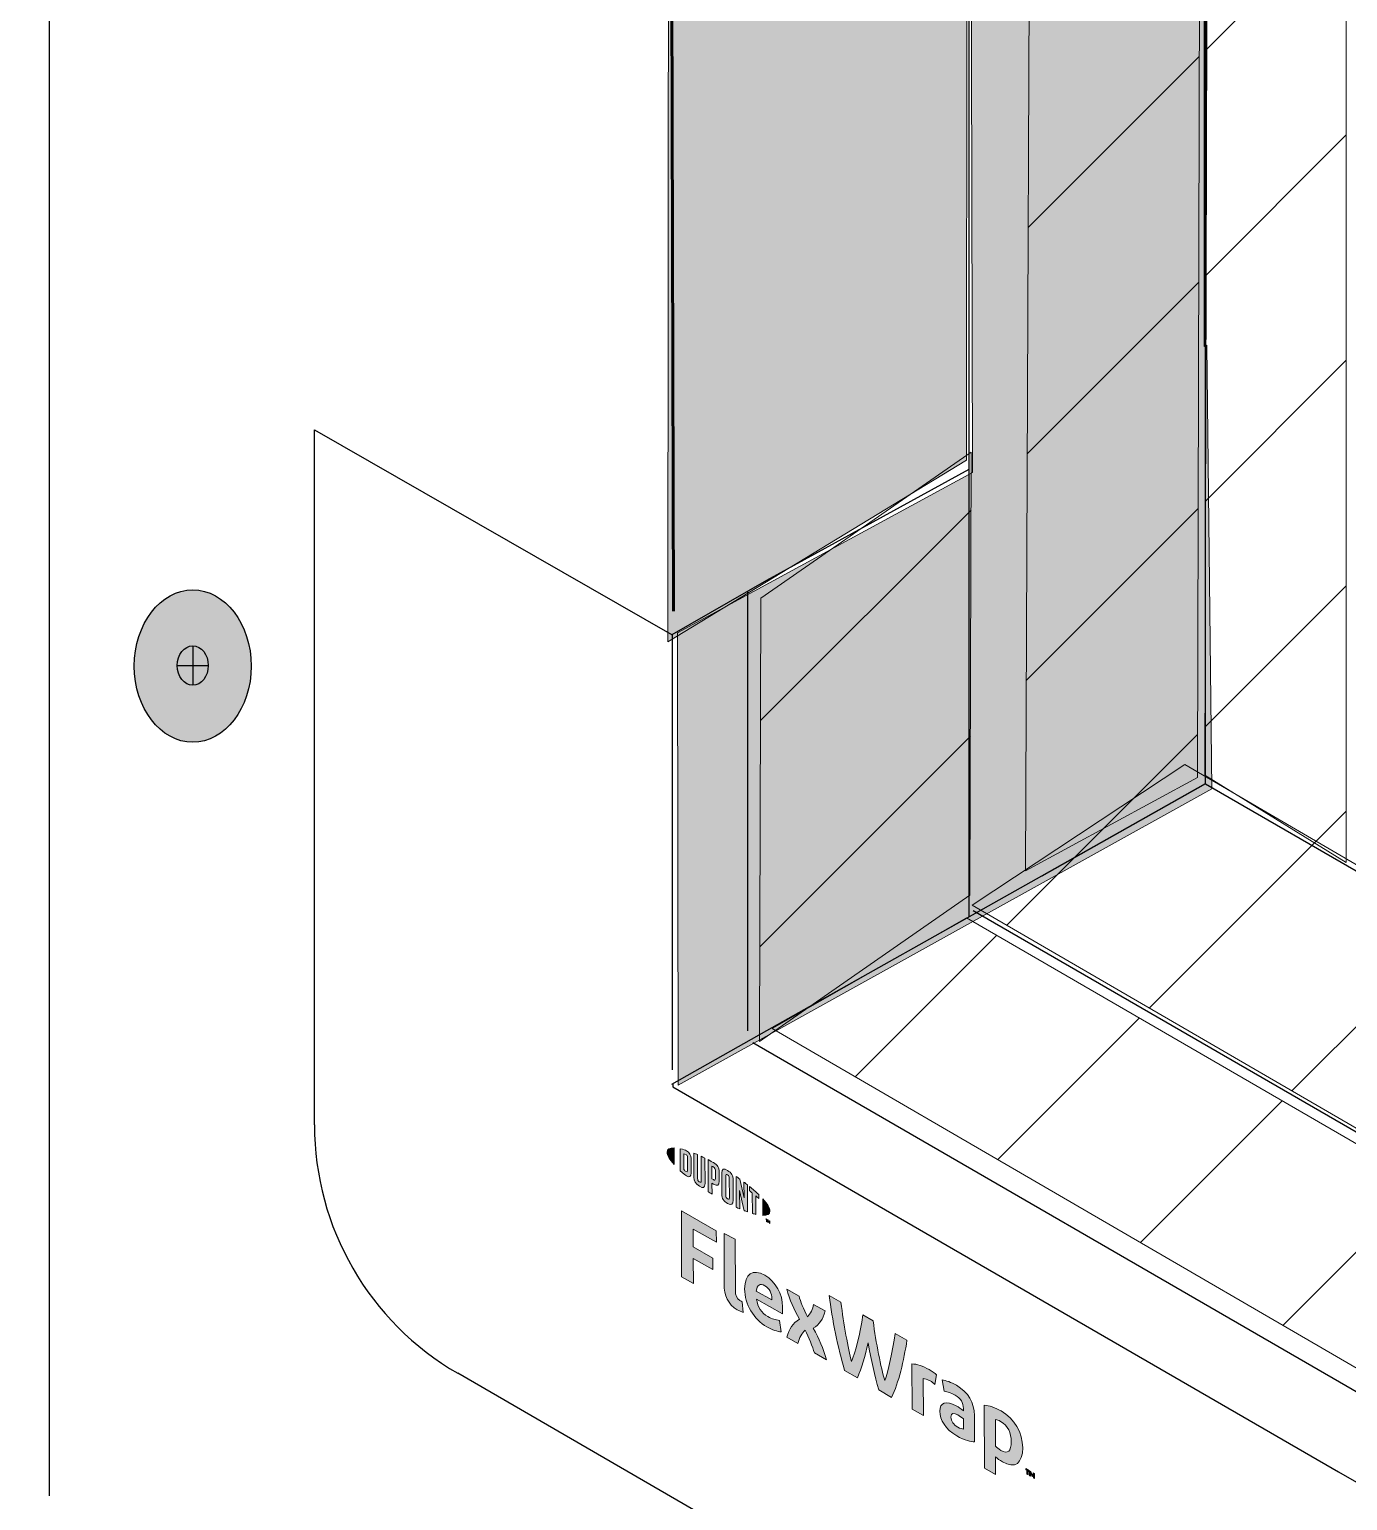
# Model space of a CAD drawing. Extents: x -1392 to 5791, y -3809 to 1722.
# Drawn here: x -256.3 to -173.7, y -2861.6 to -2769.3 of the extents above; entities that cross this region are included whole.
import ezdxf

# ---------------------------------------------------------------- set-up
doc = ezdxf.new("R2010")
doc.units = 0
doc.header["$MEASUREMENT"] = 0
for name, color, linetype, lineweight in [('G-ANNO-TTLB', 7, 'Continuous', 0), ('Layer 12', 7, 'Continuous', 0), ('TYVEK', 7, 'Continuous', 0), ('WALL SCRATCH', 7, 'Continuous', 0)]:
    doc.layers.add(name, color=color, linetype=linetype, lineweight=lineweight)
pattern_1 = [(45, (0, 0), (-7.071067, 7.07107), [])]

# ---------------------------------------------------------------- blocks, each defined once
blk = doc.blocks.new('Block_200')
at = {"layer": 'WALL SCRATCH', "true_color": 0x003b71, "transparency": 33554687}
h = blk.add_hatch(color=156, dxfattribs=at)
h.dxf.hatch_style = 2
edge = h.paths.add_edge_path()
edge.add_ellipse((-246.103, -2809.216), major_axis=(0, 4.781), ratio=0.766948, start_angle=0, end_angle=360)
at = {"layer": 'WALL SCRATCH', "color": 18, "lineweight": 25, "true_color": 0x080808}
for p, q in [((-246.103, -2807.952), (-246.103, -2810.42)), ((-247.076, -2809.186), (-245.13, -2809.186))]:
    blk.add_line(p, q, dxfattribs=at)
at = {"layer": 'WALL SCRATCH', "color": 8, "lineweight": 25, "true_color": 0x808080}
blk.add_lwpolyline([(-246.615, -2814.327)], dxfattribs=at)
at = {"layer": 'WALL SCRATCH', "color": 18, "lineweight": 25, "true_color": 0x000000}
blk.add_ellipse((-246.103, -2809.216), major_axis=(0, 4.781), ratio=0.766948, dxfattribs=at)
at = {"layer": 'WALL SCRATCH', "color": 18, "lineweight": 25, "true_color": 0x080808}
blk.add_ellipse((-246.103, -2809.186), major_axis=(0, 1.234), ratio=0.788846, dxfattribs=at)
blk = doc.blocks.new('Block_197')
at = {"layer": 'WALL SCRATCH'}
blk.add_blockref('Block_200', (0, 0), dxfattribs=at)
blk = doc.blocks.new('Block_196')
at = {"layer": 'WALL SCRATCH'}
blk.add_blockref('Block_197', (0, 0), dxfattribs=at)
blk = doc.blocks.new('Block_389')
at = {"layer": 'TYVEK', "true_color": 0x003b71, "transparency": 33554687}
h = blk.add_hatch(color=156, dxfattribs=at)
h.dxf.hatch_style = 2
edge = h.paths.add_edge_path()
edge.add_spline(control_points=[(-215.435, -2847.533), (-215.435, -2847.533), (-215.445, -2843.392), (-215.445, -2843.392), (-215.445, -2843.392), (-213.26, -2844.647), (-213.26, -2844.647), (-213.26, -2844.647), (-213.258, -2845.368), (-213.258, -2845.368), (-213.258, -2845.368), (-214.71, -2844.535), (-214.71, -2844.535), (-214.71, -2844.535), (-214.707, -2845.659), (-214.707, -2845.659), (-214.707, -2845.659), (-213.486, -2846.36), (-213.486, -2846.36), (-213.486, -2846.36), (-213.485, -2847.081), (-213.485, -2847.081), (-213.485, -2847.081), (-214.706, -2846.38), (-214.706, -2846.38), (-214.706, -2846.38), (-214.702, -2847.954), (-214.702, -2847.954), (-214.702, -2847.954), (-215.435, -2847.533), (-215.435, -2847.533)], knot_values=[0, 0, 0, 0, 1, 1, 1, 2, 2, 2, 3, 3, 3, 4, 4, 4, 5, 5, 5, 6, 6, 6, 7, 7, 7, 8, 8, 8, 9, 9, 9, 10, 10, 10, 10], degree=3, periodic=0)
h = blk.add_hatch(color=156, dxfattribs=at)
h.dxf.hatch_style = 2
edge = h.paths.add_edge_path()
edge.add_spline(control_points=[(-212.062, -2848.376), (-212.062, -2848.696), (-211.989, -2848.908), (-211.784, -2849.026), (-211.733, -2849.056), (-211.682, -2849.079), (-211.635, -2849.094), (-211.635, -2849.094), (-211.583, -2849.768), (-211.583, -2849.768), (-211.68, -2849.736), (-211.839, -2849.668), (-211.942, -2849.609), (-212.532, -2849.271), (-212.769, -2848.692), (-212.77, -2847.982), (-212.77, -2847.982), (-212.778, -2844.823), (-212.778, -2844.823), (-212.778, -2844.823), (-212.07, -2845.182), (-212.07, -2845.182), (-212.07, -2845.182), (-212.062, -2848.376), (-212.062, -2848.376)], knot_values=[0, 0, 0, 0, 1, 1, 1, 2, 2, 2, 3, 3, 3, 4, 4, 4, 5, 5, 5, 6, 6, 6, 7, 7, 7, 8, 8, 8, 8], degree=3, periodic=0)
h = blk.add_hatch(color=156, dxfattribs=at)
h.dxf.hatch_style = 2
edge = h.paths.add_edge_path()
edge.add_spline(control_points=[(-210.751, -2848.426), (-210.751, -2848.426), (-209.776, -2848.986), (-209.776, -2848.986), (-209.776, -2848.986), (-209.776, -2848.915), (-209.776, -2848.915), (-209.777, -2848.584), (-209.932, -2848.253), (-210.214, -2848.091), (-210.511, -2847.92), (-210.706, -2848.051), (-210.751, -2848.426)], knot_values=[0, 0, 0, 0, 1, 1, 1, 2, 2, 2, 3, 3, 3, 4, 4, 4, 4], degree=3, periodic=0)
edge = h.paths.add_edge_path()
edge.add_spline(control_points=[(-209.192, -2850.987), (-209.418, -2850.976), (-209.751, -2850.867), (-210.09, -2850.673), (-210.916, -2850.198), (-211.481, -2849.271), (-211.484, -2848.289), (-211.486, -2847.349), (-210.969, -2847.007), (-210.215, -2847.44), (-209.543, -2847.826), (-209.101, -2848.629), (-209.099, -2849.422), (-209.098, -2849.599), (-209.108, -2849.747), (-209.118, -2849.86), (-209.118, -2849.86), (-210.739, -2848.929), (-210.739, -2848.929), (-210.671, -2849.441), (-210.43, -2849.792), (-210.019, -2850.028), (-209.768, -2850.172), (-209.527, -2850.245), (-209.307, -2850.265), (-209.307, -2850.265), (-209.192, -2850.987), (-209.192, -2850.987)], knot_values=[0, 0, 0, 0, 1, 1, 1, 2, 2, 2, 3, 3, 3, 4, 4, 4, 5, 5, 5, 6, 6, 6, 7, 7, 7, 8, 8, 8, 9, 9, 9, 9], degree=3, periodic=0)
h = blk.add_hatch(color=156, dxfattribs=at)
h.dxf.hatch_style = 2
edge = h.paths.add_edge_path()
edge.add_spline(control_points=[(-208.052, -2850.188), (-208.397, -2849.553), (-208.67, -2848.989), (-208.83, -2848.306), (-208.83, -2848.306), (-208.066, -2848.745), (-208.066, -2848.745), (-207.998, -2849.05), (-207.772, -2849.581), (-207.545, -2850.048), (-207.356, -2849.832), (-207.193, -2849.577), (-207.158, -2849.266), (-207.158, -2849.266), (-206.439, -2849.679), (-206.439, -2849.679), (-206.571, -2850.217), (-206.796, -2850.52), (-207.18, -2850.754), (-206.809, -2851.445), (-206.557, -2852.004), (-206.345, -2852.752), (-206.345, -2852.752), (-207.109, -2852.313), (-207.109, -2852.313), (-207.218, -2851.92), (-207.475, -2851.329), (-207.692, -2850.88), (-207.886, -2851.093), (-208.07, -2851.342), (-208.14, -2851.721), (-208.14, -2851.721), (-208.828, -2851.326), (-208.828, -2851.326), (-208.701, -2850.785), (-208.461, -2850.45), (-208.052, -2850.188)], knot_values=[0, 0, 0, 0, 1, 1, 1, 2, 2, 2, 3, 3, 3, 4, 4, 4, 5, 5, 5, 6, 6, 6, 7, 7, 7, 8, 8, 8, 9, 9, 9, 10, 10, 10, 11, 11, 11, 12, 12, 12, 12], degree=3, periodic=0)
h = blk.add_hatch(color=156, dxfattribs=at)
h.dxf.hatch_style = 2
edge = h.paths.add_edge_path()
edge.add_spline(control_points=[(-202.051, -2851.082), (-202.051, -2851.082), (-201.302, -2851.512), (-201.302, -2851.512), (-201.493, -2852.778), (-201.828, -2854.211), (-202.261, -2855.096), (-202.261, -2855.096), (-203.067, -2854.634), (-203.067, -2854.634), (-203.32, -2853.75), (-203.548, -2852.751), (-203.74, -2851.672), (-203.932, -2852.53), (-204.151, -2853.273), (-204.405, -2853.865), (-204.405, -2853.865), (-205.211, -2853.403), (-205.211, -2853.403), (-205.624, -2852.031), (-205.992, -2850.195), (-206.186, -2848.708), (-206.186, -2848.708), (-205.442, -2849.135), (-205.442, -2849.135), (-205.28, -2850.474), (-204.989, -2852.041), (-204.777, -2852.854), (-204.558, -2852.289), (-204.218, -2851.126), (-204.072, -2849.921), (-204.072, -2849.921), (-203.415, -2850.298), (-203.415, -2850.298), (-203.258, -2851.676), (-202.921, -2853.228), (-202.694, -2854.05), (-202.49, -2853.476), (-202.201, -2852.242), (-202.051, -2851.082)], knot_values=[0, 0, 0, 0, 1, 1, 1, 2, 2, 2, 3, 3, 3, 4, 4, 4, 5, 5, 5, 6, 6, 6, 7, 7, 7, 8, 8, 8, 9, 9, 9, 10, 10, 10, 11, 11, 11, 12, 12, 12, 13, 13, 13, 13], degree=3, periodic=0)
h = blk.add_hatch(color=156, dxfattribs=at)
h.dxf.hatch_style = 2
edge = h.paths.add_edge_path()
edge.add_spline(control_points=[(-199.909, -2853.357), (-199.724, -2853.463), (-199.55, -2853.587), (-199.447, -2853.675), (-199.447, -2853.675), (-199.548, -2854.285), (-199.548, -2854.285), (-199.635, -2854.199), (-199.743, -2854.126), (-199.851, -2854.064), (-200.04, -2853.955), (-200.169, -2853.923), (-200.276, -2853.92), (-200.276, -2853.92), (-200.271, -2856.239), (-200.271, -2856.239), (-200.271, -2856.239), (-200.979, -2855.832), (-200.979, -2855.832), (-200.979, -2855.832), (-200.985, -2852.999), (-200.985, -2852.999), (-200.709, -2852.998), (-200.278, -2853.145), (-199.909, -2853.357)], knot_values=[0, 0, 0, 0, 1, 1, 1, 2, 2, 2, 3, 3, 3, 4, 4, 4, 5, 5, 5, 6, 6, 6, 7, 7, 7, 8, 8, 8, 8], degree=3, periodic=0)
h = blk.add_hatch(color=156, dxfattribs=at)
h.dxf.hatch_style = 2
edge = h.paths.add_edge_path()
edge.add_spline(control_points=[(-197.753, -2857.087), (-197.753, -2857.087), (-197.755, -2856.455), (-197.755, -2856.455), (-197.873, -2856.357), (-197.996, -2856.269), (-198.119, -2856.198), (-198.355, -2856.063), (-198.539, -2856.063), (-198.539, -2856.341), (-198.538, -2856.59), (-198.384, -2856.808), (-198.112, -2856.964), (-197.958, -2857.053), (-197.83, -2857.091), (-197.753, -2857.087)], knot_values=[0, 0, 0, 0, 1, 1, 1, 2, 2, 2, 3, 3, 3, 4, 4, 4, 5, 5, 5, 5], degree=3, periodic=0)
edge = h.paths.add_edge_path()
edge.add_spline(control_points=[(-198.182, -2857.509), (-198.885, -2857.105), (-199.24, -2856.505), (-199.241, -2855.973), (-199.243, -2855.387), (-198.828, -2855.283), (-198.213, -2855.63), (-198.069, -2855.713), (-197.884, -2855.843), (-197.756, -2855.94), (-197.756, -2855.94), (-197.756, -2855.798), (-197.756, -2855.798), (-197.757, -2855.437), (-197.937, -2855.162), (-198.281, -2854.965), (-198.507, -2854.836), (-198.748, -2854.739), (-198.958, -2854.718), (-198.958, -2854.718), (-199.087, -2854.006), (-199.087, -2854.006), (-198.867, -2854.026), (-198.513, -2854.158), (-198.2, -2854.338), (-197.446, -2854.771), (-197.071, -2855.447), (-197.069, -2856.246), (-197.069, -2856.246), (-197.065, -2857.89), (-197.065, -2857.89), (-197.275, -2857.894), (-197.669, -2857.803), (-198.182, -2857.509)], knot_values=[0, 0, 0, 0, 1, 1, 1, 2, 2, 2, 3, 3, 3, 4, 4, 4, 5, 5, 5, 6, 6, 6, 7, 7, 7, 8, 8, 8, 9, 9, 9, 10, 10, 10, 11, 11, 11, 11], degree=3, periodic=0)
h = blk.add_hatch(color=156, dxfattribs=at)
h.dxf.hatch_style = 2
edge = h.paths.add_edge_path()
edge.add_spline(control_points=[(-195.419, -2858.422), (-194.967, -2858.681), (-194.758, -2858.482), (-194.759, -2857.873), (-194.761, -2857.341), (-194.956, -2856.874), (-195.423, -2856.606), (-195.552, -2856.532), (-195.644, -2856.509), (-195.751, -2856.494), (-195.751, -2856.494), (-195.747, -2858.15), (-195.747, -2858.15), (-195.65, -2858.254), (-195.568, -2858.336), (-195.419, -2858.422)], knot_values=[0, 0, 0, 0, 1, 1, 1, 2, 2, 2, 3, 3, 3, 4, 4, 4, 5, 5, 5, 5], degree=3, periodic=0)
edge = h.paths.add_edge_path()
edge.add_spline(control_points=[(-195.315, -2859.143), (-195.494, -2859.04), (-195.617, -2858.946), (-195.746, -2858.819), (-195.746, -2858.819), (-195.743, -2859.943), (-195.743, -2859.943), (-195.743, -2859.943), (-196.446, -2859.539), (-196.446, -2859.539), (-196.446, -2859.539), (-196.455, -2855.594), (-196.455, -2855.594), (-196.163, -2855.608), (-195.753, -2855.743), (-195.389, -2855.952), (-194.548, -2856.435), (-194.043, -2857.315), (-194.041, -2858.262), (-194.039, -2859.232), (-194.514, -2859.603), (-195.315, -2859.143)], knot_values=[0, 0, 0, 0, 1, 1, 1, 2, 2, 2, 3, 3, 3, 4, 4, 4, 5, 5, 5, 6, 6, 6, 7, 7, 7, 7], degree=3, periodic=0)
h = blk.add_hatch(color=156, dxfattribs=at)
h.dxf.hatch_style = 2
edge = h.paths.add_edge_path()
edge.add_spline(control_points=[(-193.533, -2859.748), (-193.507, -2859.836), (-193.482, -2859.902), (-193.451, -2859.973), (-193.421, -2859.937), (-193.399, -2859.897), (-193.374, -2859.839), (-193.374, -2859.839), (-193.3, -2859.882), (-193.3, -2859.882), (-193.3, -2859.882), (-193.3, -2860.188), (-193.3, -2860.188), (-193.3, -2860.188), (-193.364, -2860.151), (-193.364, -2860.151), (-193.364, -2860.151), (-193.364, -2860.01), (-193.364, -2860.01), (-193.364, -2860.01), (-193.361, -2859.964), (-193.361, -2859.964), (-193.382, -2859.998), (-193.406, -2860.032), (-193.428, -2860.058), (-193.428, -2860.058), (-193.477, -2860.03), (-193.477, -2860.03), (-193.499, -2859.978), (-193.524, -2859.914), (-193.546, -2859.855), (-193.546, -2859.855), (-193.542, -2859.908), (-193.542, -2859.908), (-193.542, -2859.908), (-193.542, -2860.049), (-193.542, -2860.049), (-193.542, -2860.049), (-193.606, -2860.012), (-193.606, -2860.012), (-193.606, -2860.012), (-193.607, -2859.706), (-193.607, -2859.706), (-193.607, -2859.706), (-193.533, -2859.748), (-193.533, -2859.748)], knot_values=[0, 0, 0, 0, 1, 1, 1, 2, 2, 2, 3, 3, 3, 4, 4, 4, 5, 5, 5, 6, 6, 6, 7, 7, 7, 8, 8, 8, 9, 9, 9, 10, 10, 10, 11, 11, 11, 12, 12, 12, 13, 13, 13, 14, 14, 14, 15, 15, 15, 15], degree=3, periodic=0)
edge = h.paths.add_edge_path()
edge.add_spline(control_points=[(-193.779, -2859.675), (-193.779, -2859.675), (-193.851, -2859.634), (-193.851, -2859.634), (-193.851, -2859.634), (-193.851, -2859.566), (-193.851, -2859.566), (-193.851, -2859.566), (-193.636, -2859.689), (-193.636, -2859.689), (-193.636, -2859.689), (-193.636, -2859.757), (-193.636, -2859.757), (-193.636, -2859.757), (-193.708, -2859.716), (-193.708, -2859.716), (-193.708, -2859.716), (-193.707, -2859.954), (-193.707, -2859.954), (-193.707, -2859.954), (-193.778, -2859.913), (-193.778, -2859.913), (-193.778, -2859.913), (-193.779, -2859.675), (-193.779, -2859.675)], knot_values=[0, 0, 0, 0, 1, 1, 1, 2, 2, 2, 3, 3, 3, 4, 4, 4, 5, 5, 5, 6, 6, 6, 7, 7, 7, 8, 8, 8, 8], degree=3, periodic=0)
at = {"layer": 'TYVEK'}
for points, knots in [([(-215.435, -2847.533), (-215.435, -2847.533), (-215.445, -2843.392), (-215.445, -2843.392), (-215.445, -2843.392), (-213.26, -2844.647), (-213.26, -2844.647), (-213.26, -2844.647), (-213.258, -2845.368), (-213.258, -2845.368), (-213.258, -2845.368), (-214.71, -2844.535), (-214.71, -2844.535), (-214.71, -2844.535), (-214.707, -2845.659), (-214.707, -2845.659), (-214.707, -2845.659), (-213.486, -2846.36), (-213.486, -2846.36), (-213.486, -2846.36), (-213.485, -2847.081), (-213.485, -2847.081), (-213.485, -2847.081), (-214.706, -2846.38), (-214.706, -2846.38), (-214.706, -2846.38), (-214.702, -2847.954), (-214.702, -2847.954), (-214.702, -2847.954), (-215.435, -2847.533), (-215.435, -2847.533)], [0, 0, 0, 0, 1, 1, 1, 2, 2, 2, 3, 3, 3, 4, 4, 4, 5, 5, 5, 6, 6, 6, 7, 7, 7, 8, 8, 8, 9, 9, 9, 10, 10, 10, 10]), ([(-212.062, -2848.376), (-212.062, -2848.696), (-211.989, -2848.908), (-211.784, -2849.026), (-211.733, -2849.056), (-211.682, -2849.079), (-211.635, -2849.094), (-211.635, -2849.094), (-211.583, -2849.768), (-211.583, -2849.768), (-211.68, -2849.736), (-211.839, -2849.668), (-211.942, -2849.609), (-212.532, -2849.271), (-212.769, -2848.692), (-212.77, -2847.982), (-212.77, -2847.982), (-212.778, -2844.823), (-212.778, -2844.823), (-212.778, -2844.823), (-212.07, -2845.182), (-212.07, -2845.182), (-212.07, -2845.182), (-212.062, -2848.376), (-212.062, -2848.376)], [0, 0, 0, 0, 1, 1, 1, 2, 2, 2, 3, 3, 3, 4, 4, 4, 5, 5, 5, 6, 6, 6, 7, 7, 7, 8, 8, 8, 8]), ([(-209.192, -2850.987), (-209.418, -2850.976), (-209.751, -2850.867), (-210.09, -2850.673), (-210.916, -2850.198), (-211.481, -2849.271), (-211.484, -2848.289), (-211.486, -2847.349), (-210.969, -2847.007), (-210.215, -2847.44), (-209.543, -2847.826), (-209.101, -2848.629), (-209.099, -2849.422), (-209.098, -2849.599), (-209.108, -2849.747), (-209.118, -2849.86), (-209.118, -2849.86), (-210.739, -2848.929), (-210.739, -2848.929), (-210.671, -2849.441), (-210.43, -2849.792), (-210.019, -2850.028), (-209.768, -2850.172), (-209.527, -2850.245), (-209.307, -2850.265), (-209.307, -2850.265), (-209.192, -2850.987), (-209.192, -2850.987)], [0, 0, 0, 0, 1, 1, 1, 2, 2, 2, 3, 3, 3, 4, 4, 4, 5, 5, 5, 6, 6, 6, 7, 7, 7, 8, 8, 8, 9, 9, 9, 9]), ([(-210.751, -2848.426), (-210.751, -2848.426), (-209.776, -2848.986), (-209.776, -2848.986), (-209.776, -2848.986), (-209.776, -2848.915), (-209.776, -2848.915), (-209.777, -2848.584), (-209.932, -2848.253), (-210.214, -2848.091), (-210.511, -2847.92), (-210.706, -2848.051), (-210.751, -2848.426)], [0, 0, 0, 0, 1, 1, 1, 2, 2, 2, 3, 3, 3, 4, 4, 4, 4]), ([(-208.052, -2850.188), (-208.397, -2849.553), (-208.67, -2848.989), (-208.83, -2848.306), (-208.83, -2848.306), (-208.066, -2848.745), (-208.066, -2848.745), (-207.998, -2849.05), (-207.772, -2849.581), (-207.545, -2850.048), (-207.356, -2849.832), (-207.193, -2849.577), (-207.158, -2849.266), (-207.158, -2849.266), (-206.439, -2849.679), (-206.439, -2849.679), (-206.571, -2850.217), (-206.796, -2850.52), (-207.18, -2850.754), (-206.809, -2851.445), (-206.557, -2852.004), (-206.345, -2852.752), (-206.345, -2852.752), (-207.109, -2852.313), (-207.109, -2852.313), (-207.218, -2851.92), (-207.475, -2851.329), (-207.692, -2850.88), (-207.886, -2851.093), (-208.07, -2851.342), (-208.14, -2851.721), (-208.14, -2851.721), (-208.828, -2851.326), (-208.828, -2851.326), (-208.701, -2850.785), (-208.461, -2850.45), (-208.052, -2850.188)], [0, 0, 0, 0, 1, 1, 1, 2, 2, 2, 3, 3, 3, 4, 4, 4, 5, 5, 5, 6, 6, 6, 7, 7, 7, 8, 8, 8, 9, 9, 9, 10, 10, 10, 11, 11, 11, 12, 12, 12, 12]), ([(-202.051, -2851.082), (-202.051, -2851.082), (-201.302, -2851.512), (-201.302, -2851.512), (-201.493, -2852.778), (-201.828, -2854.211), (-202.261, -2855.096), (-202.261, -2855.096), (-203.067, -2854.634), (-203.067, -2854.634), (-203.32, -2853.75), (-203.548, -2852.751), (-203.74, -2851.672), (-203.932, -2852.53), (-204.151, -2853.273), (-204.405, -2853.865), (-204.405, -2853.865), (-205.211, -2853.403), (-205.211, -2853.403), (-205.624, -2852.031), (-205.992, -2850.195), (-206.186, -2848.708), (-206.186, -2848.708), (-205.442, -2849.135), (-205.442, -2849.135), (-205.28, -2850.474), (-204.989, -2852.041), (-204.777, -2852.854), (-204.558, -2852.289), (-204.218, -2851.126), (-204.072, -2849.921), (-204.072, -2849.921), (-203.415, -2850.298), (-203.415, -2850.298), (-203.258, -2851.676), (-202.921, -2853.228), (-202.694, -2854.05), (-202.49, -2853.476), (-202.201, -2852.242), (-202.051, -2851.082)], [0, 0, 0, 0, 1, 1, 1, 2, 2, 2, 3, 3, 3, 4, 4, 4, 5, 5, 5, 6, 6, 6, 7, 7, 7, 8, 8, 8, 9, 9, 9, 10, 10, 10, 11, 11, 11, 12, 12, 12, 13, 13, 13, 13]), ([(-199.909, -2853.357), (-199.724, -2853.463), (-199.55, -2853.587), (-199.447, -2853.675), (-199.447, -2853.675), (-199.548, -2854.285), (-199.548, -2854.285), (-199.635, -2854.199), (-199.743, -2854.126), (-199.851, -2854.064), (-200.04, -2853.955), (-200.169, -2853.923), (-200.276, -2853.92), (-200.276, -2853.92), (-200.271, -2856.239), (-200.271, -2856.239), (-200.271, -2856.239), (-200.979, -2855.832), (-200.979, -2855.832), (-200.979, -2855.832), (-200.985, -2852.999), (-200.985, -2852.999), (-200.709, -2852.998), (-200.278, -2853.145), (-199.909, -2853.357)], [0, 0, 0, 0, 1, 1, 1, 2, 2, 2, 3, 3, 3, 4, 4, 4, 5, 5, 5, 6, 6, 6, 7, 7, 7, 8, 8, 8, 8]), ([(-198.182, -2857.509), (-198.885, -2857.105), (-199.24, -2856.505), (-199.241, -2855.973), (-199.243, -2855.387), (-198.828, -2855.283), (-198.213, -2855.63), (-198.069, -2855.713), (-197.884, -2855.843), (-197.756, -2855.94), (-197.756, -2855.94), (-197.756, -2855.798), (-197.756, -2855.798), (-197.757, -2855.437), (-197.937, -2855.162), (-198.281, -2854.965), (-198.507, -2854.836), (-198.748, -2854.739), (-198.958, -2854.718), (-198.958, -2854.718), (-199.087, -2854.006), (-199.087, -2854.006), (-198.867, -2854.026), (-198.513, -2854.158), (-198.2, -2854.338), (-197.446, -2854.771), (-197.071, -2855.447), (-197.069, -2856.246), (-197.069, -2856.246), (-197.065, -2857.89), (-197.065, -2857.89), (-197.275, -2857.894), (-197.669, -2857.803), (-198.182, -2857.509)], [0, 0, 0, 0, 1, 1, 1, 2, 2, 2, 3, 3, 3, 4, 4, 4, 5, 5, 5, 6, 6, 6, 7, 7, 7, 8, 8, 8, 9, 9, 9, 10, 10, 10, 11, 11, 11, 11]), ([(-195.315, -2859.143), (-195.494, -2859.04), (-195.617, -2858.946), (-195.746, -2858.819), (-195.746, -2858.819), (-195.743, -2859.943), (-195.743, -2859.943), (-195.743, -2859.943), (-196.446, -2859.539), (-196.446, -2859.539), (-196.446, -2859.539), (-196.455, -2855.594), (-196.455, -2855.594), (-196.163, -2855.608), (-195.753, -2855.743), (-195.389, -2855.952), (-194.548, -2856.435), (-194.043, -2857.315), (-194.041, -2858.262), (-194.039, -2859.232), (-194.514, -2859.603), (-195.315, -2859.143)], [0, 0, 0, 0, 1, 1, 1, 2, 2, 2, 3, 3, 3, 4, 4, 4, 5, 5, 5, 6, 6, 6, 7, 7, 7, 7]), ([(-197.753, -2857.087), (-197.753, -2857.087), (-197.755, -2856.455), (-197.755, -2856.455), (-197.873, -2856.357), (-197.996, -2856.269), (-198.119, -2856.198), (-198.355, -2856.063), (-198.539, -2856.063), (-198.539, -2856.341), (-198.538, -2856.59), (-198.384, -2856.808), (-198.112, -2856.964), (-197.958, -2857.053), (-197.83, -2857.091), (-197.753, -2857.087)], [0, 0, 0, 0, 1, 1, 1, 2, 2, 2, 3, 3, 3, 4, 4, 4, 5, 5, 5, 5]), ([(-195.419, -2858.422), (-194.967, -2858.681), (-194.758, -2858.482), (-194.759, -2857.873), (-194.761, -2857.341), (-194.956, -2856.874), (-195.423, -2856.606), (-195.552, -2856.532), (-195.644, -2856.509), (-195.751, -2856.494), (-195.751, -2856.494), (-195.747, -2858.15), (-195.747, -2858.15), (-195.65, -2858.254), (-195.568, -2858.336), (-195.419, -2858.422)], [0, 0, 0, 0, 1, 1, 1, 2, 2, 2, 3, 3, 3, 4, 4, 4, 5, 5, 5, 5]), ([(-193.779, -2859.675), (-193.779, -2859.675), (-193.851, -2859.634), (-193.851, -2859.634), (-193.851, -2859.634), (-193.851, -2859.566), (-193.851, -2859.566), (-193.851, -2859.566), (-193.636, -2859.689), (-193.636, -2859.689), (-193.636, -2859.689), (-193.636, -2859.757), (-193.636, -2859.757), (-193.636, -2859.757), (-193.708, -2859.716), (-193.708, -2859.716), (-193.708, -2859.716), (-193.707, -2859.954), (-193.707, -2859.954), (-193.707, -2859.954), (-193.778, -2859.913), (-193.778, -2859.913), (-193.778, -2859.913), (-193.779, -2859.675), (-193.779, -2859.675)], [0, 0, 0, 0, 1, 1, 1, 2, 2, 2, 3, 3, 3, 4, 4, 4, 5, 5, 5, 6, 6, 6, 7, 7, 7, 8, 8, 8, 8]), ([(-193.533, -2859.748), (-193.507, -2859.836), (-193.482, -2859.902), (-193.451, -2859.973), (-193.421, -2859.937), (-193.399, -2859.897), (-193.374, -2859.839), (-193.374, -2859.839), (-193.3, -2859.882), (-193.3, -2859.882), (-193.3, -2859.882), (-193.3, -2860.188), (-193.3, -2860.188), (-193.3, -2860.188), (-193.364, -2860.151), (-193.364, -2860.151), (-193.364, -2860.151), (-193.364, -2860.01), (-193.364, -2860.01), (-193.364, -2860.01), (-193.361, -2859.964), (-193.361, -2859.964), (-193.382, -2859.998), (-193.406, -2860.032), (-193.428, -2860.058), (-193.428, -2860.058), (-193.477, -2860.03), (-193.477, -2860.03), (-193.499, -2859.978), (-193.524, -2859.914), (-193.546, -2859.855), (-193.546, -2859.855), (-193.542, -2859.908), (-193.542, -2859.908), (-193.542, -2859.908), (-193.542, -2860.049), (-193.542, -2860.049), (-193.542, -2860.049), (-193.606, -2860.012), (-193.606, -2860.012), (-193.606, -2860.012), (-193.607, -2859.706), (-193.607, -2859.706), (-193.607, -2859.706), (-193.533, -2859.748), (-193.533, -2859.748)], [0, 0, 0, 0, 1, 1, 1, 2, 2, 2, 3, 3, 3, 4, 4, 4, 5, 5, 5, 6, 6, 6, 7, 7, 7, 8, 8, 8, 9, 9, 9, 10, 10, 10, 11, 11, 11, 12, 12, 12, 13, 13, 13, 14, 14, 14, 15, 15, 15, 15])]:
    blk.add_open_spline(points, degree=3, knots=knots, dxfattribs=at)
blk = doc.blocks.new('Block_390')
at = {"layer": 'TYVEK', "true_color": 0x003b71, "transparency": 33554687}
h = blk.add_hatch(color=156, dxfattribs=at)
h.dxf.hatch_style = 2
edge = h.paths.add_edge_path()
edge.add_spline(control_points=[(-216.348, -2839.713), (-216.347, -2839.904), (-216.187, -2840.174), (-215.907, -2840.488), (-215.907, -2840.488), (-215.909, -2839.448), (-215.909, -2839.448), (-216.188, -2839.44), (-216.348, -2839.525), (-216.348, -2839.713)], knot_values=[0, 0, 0, 0, 1, 1, 1, 2, 2, 2, 3, 3, 3, 3], degree=3, periodic=0)
h = blk.add_hatch(color=156, dxfattribs=at)
h.dxf.hatch_style = 2
edge = h.paths.add_edge_path()
edge.add_spline(control_points=[(-215.067, -2840.873), (-215.066, -2840.953), (-215.108, -2840.956), (-215.157, -2840.927), (-215.196, -2840.905), (-215.256, -2840.855), (-215.305, -2840.811), (-215.305, -2840.811), (-215.307, -2839.817), (-215.307, -2839.817), (-215.258, -2839.831), (-215.199, -2839.849), (-215.16, -2839.871), (-215.11, -2839.899), (-215.069, -2839.95), (-215.069, -2840.029), (-215.069, -2840.029), (-215.067, -2840.873), (-215.067, -2840.873)], knot_values=[0, 0, 0, 0, 1, 1, 1, 2, 2, 2, 3, 3, 3, 4, 4, 4, 5, 5, 5, 6, 6, 6, 6], degree=3, periodic=0)
edge = h.paths.add_edge_path()
edge.add_spline(control_points=[(-215.128, -2839.63), (-215.206, -2839.585), (-215.319, -2839.547), (-215.523, -2839.502), (-215.523, -2839.502), (-215.519, -2840.88), (-215.519, -2840.88), (-215.34, -2841.046), (-215.202, -2841.161), (-215.124, -2841.206), (-214.944, -2841.309), (-214.843, -2841.24), (-214.844, -2841.037), (-214.844, -2841.037), (-214.846, -2840.122), (-214.846, -2840.122), (-214.846, -2839.918), (-214.948, -2839.733), (-215.128, -2839.63)], knot_values=[0, 0, 0, 0, 1, 1, 1, 2, 2, 2, 3, 3, 3, 4, 4, 4, 5, 5, 5, 6, 6, 6, 6], degree=3, periodic=0)
h = blk.add_hatch(color=156, dxfattribs=at)
h.dxf.hatch_style = 2
edge = h.paths.add_edge_path()
edge.add_spline(control_points=[(-214.216, -2841.523), (-214.216, -2841.603), (-214.239, -2841.64), (-214.326, -2841.578), (-214.411, -2841.517), (-214.433, -2841.463), (-214.434, -2841.369), (-214.434, -2841.369), (-214.437, -2839.869), (-214.437, -2839.869), (-214.494, -2839.844), (-214.619, -2839.792), (-214.673, -2839.77), (-214.673, -2839.77), (-214.669, -2841.286), (-214.669, -2841.286), (-214.669, -2841.529), (-214.566, -2841.681), (-214.325, -2841.852), (-214.104, -2842.008), (-213.969, -2841.957), (-213.97, -2841.688), (-213.97, -2841.688), (-213.974, -2840.085), (-213.974, -2840.085), (-214.02, -2840.062), (-214.171, -2839.99), (-214.22, -2839.968), (-214.22, -2839.968), (-214.216, -2841.523), (-214.216, -2841.523)], knot_values=[0, 0, 0, 0, 1, 1, 1, 2, 2, 2, 3, 3, 3, 4, 4, 4, 5, 5, 5, 6, 6, 6, 7, 7, 7, 8, 8, 8, 9, 9, 9, 10, 10, 10, 10], degree=3, periodic=0)
h = blk.add_hatch(color=156, dxfattribs=at)
h.dxf.hatch_style = 2
edge = h.paths.add_edge_path()
edge.add_spline(control_points=[(-213.321, -2841.379), (-213.321, -2841.466), (-213.347, -2841.494), (-213.447, -2841.437), (-213.447, -2841.437), (-213.533, -2841.388), (-213.533, -2841.388), (-213.533, -2841.388), (-213.535, -2840.592), (-213.535, -2840.592), (-213.497, -2840.611), (-213.476, -2840.623), (-213.453, -2840.636), (-213.345, -2840.698), (-213.323, -2840.758), (-213.322, -2840.847), (-213.322, -2840.847), (-213.321, -2841.379), (-213.321, -2841.379)], knot_values=[0, 0, 0, 0, 1, 1, 1, 2, 2, 2, 3, 3, 3, 4, 4, 4, 5, 5, 5, 6, 6, 6, 6], degree=3, periodic=0)
edge = h.paths.add_edge_path()
edge.add_spline(control_points=[(-213.44, -2840.362), (-213.483, -2840.338), (-213.638, -2840.254), (-213.782, -2840.182), (-213.782, -2840.182), (-213.777, -2842.2), (-213.777, -2842.2), (-213.728, -2842.231), (-213.6, -2842.312), (-213.531, -2842.354), (-213.531, -2842.354), (-213.533, -2841.669), (-213.533, -2841.669), (-213.533, -2841.669), (-213.436, -2841.724), (-213.436, -2841.724), (-213.179, -2841.871), (-213.072, -2841.799), (-213.073, -2841.543), (-213.073, -2841.543), (-213.074, -2840.948), (-213.074, -2840.948), (-213.075, -2840.697), (-213.195, -2840.503), (-213.44, -2840.362)], knot_values=[0, 0, 0, 0, 1, 1, 1, 2, 2, 2, 3, 3, 3, 4, 4, 4, 5, 5, 5, 6, 6, 6, 7, 7, 7, 8, 8, 8, 8], degree=3, periodic=0)
h = blk.add_hatch(color=156, dxfattribs=at)
h.dxf.hatch_style = 2
edge = h.paths.add_edge_path()
edge.add_spline(control_points=[(-212.441, -2842.588), (-212.441, -2842.668), (-212.464, -2842.696), (-212.551, -2842.649), (-212.641, -2842.6), (-212.665, -2842.542), (-212.665, -2842.459), (-212.665, -2842.459), (-212.668, -2841.201), (-212.668, -2841.201), (-212.668, -2841.118), (-212.644, -2841.087), (-212.555, -2841.141), (-212.467, -2841.194), (-212.444, -2841.25), (-212.444, -2841.33), (-212.444, -2841.33), (-212.441, -2842.588), (-212.441, -2842.588)], knot_values=[0, 0, 0, 0, 1, 1, 1, 2, 2, 2, 3, 3, 3, 4, 4, 4, 5, 5, 5, 6, 6, 6, 6], degree=3, periodic=0)
edge = h.paths.add_edge_path()
edge.add_spline(control_points=[(-212.555, -2840.859), (-212.783, -2840.715), (-212.919, -2840.754), (-212.918, -2841.019), (-212.918, -2841.019), (-212.915, -2842.34), (-212.915, -2842.34), (-212.914, -2842.62), (-212.791, -2842.806), (-212.55, -2842.932), (-212.315, -2843.056), (-212.192, -2843.023), (-212.193, -2842.725), (-212.193, -2842.725), (-212.196, -2841.464), (-212.196, -2841.464), (-212.196, -2841.18), (-212.308, -2841.015), (-212.555, -2840.859)], knot_values=[0, 0, 0, 0, 1, 1, 1, 2, 2, 2, 3, 3, 3, 4, 4, 4, 5, 5, 5, 6, 6, 6, 6], degree=3, periodic=0)
h = blk.add_hatch(color=156, dxfattribs=at)
h.dxf.hatch_style = 2
edge = h.paths.add_edge_path()
edge.add_spline(control_points=[(-211.511, -2842.581), (-211.511, -2842.581), (-211.787, -2841.398), (-211.787, -2841.398), (-211.861, -2841.344), (-211.951, -2841.281), (-212.02, -2841.234), (-212.02, -2841.234), (-212.015, -2843.171), (-212.015, -2843.171), (-211.966, -2843.194), (-211.843, -2843.249), (-211.779, -2843.276), (-211.779, -2843.276), (-211.801, -2842.123), (-211.801, -2842.123), (-211.801, -2842.123), (-211.51, -2843.386), (-211.51, -2843.386), (-211.448, -2843.41), (-211.358, -2843.443), (-211.3, -2843.464), (-211.3, -2843.464), (-211.304, -2841.762), (-211.304, -2841.762), (-211.365, -2841.713), (-211.477, -2841.627), (-211.531, -2841.587), (-211.531, -2841.587), (-211.511, -2842.581), (-211.511, -2842.581)], knot_values=[0, 0, 0, 0, 1, 1, 1, 2, 2, 2, 3, 3, 3, 4, 4, 4, 5, 5, 5, 6, 6, 6, 7, 7, 7, 8, 8, 8, 9, 9, 9, 10, 10, 10, 10], degree=3, periodic=0)
h = blk.add_hatch(color=156, dxfattribs=at)
h.dxf.hatch_style = 2
edge = h.paths.add_edge_path()
edge.add_spline(control_points=[(-211.181, -2842.13), (-211.121, -2842.177), (-211.061, -2842.226), (-211.002, -2842.274), (-211.002, -2842.274), (-210.999, -2843.562), (-210.999, -2843.562), (-210.945, -2843.578), (-210.845, -2843.606), (-210.779, -2843.621), (-210.779, -2843.621), (-210.782, -2842.461), (-210.782, -2842.461), (-210.718, -2842.517), (-210.657, -2842.571), (-210.602, -2842.621), (-210.602, -2842.621), (-210.603, -2842.372), (-210.603, -2842.372), (-210.777, -2842.203), (-210.964, -2842.038), (-211.182, -2841.861), (-211.182, -2841.861), (-211.181, -2842.13), (-211.181, -2842.13)], knot_values=[0, 0, 0, 0, 1, 1, 1, 2, 2, 2, 3, 3, 3, 4, 4, 4, 5, 5, 5, 6, 6, 6, 7, 7, 7, 8, 8, 8, 8], degree=3, periodic=0)
h = blk.add_hatch(color=156, dxfattribs=at)
h.dxf.hatch_style = 2
edge = h.paths.add_edge_path()
edge.add_spline(control_points=[(-209.897, -2843.417), (-209.896, -2843.608), (-210.056, -2843.694), (-210.336, -2843.686), (-210.336, -2843.686), (-210.338, -2842.646), (-210.338, -2842.646), (-210.058, -2842.959), (-209.897, -2843.228), (-209.897, -2843.417)], knot_values=[0, 0, 0, 0, 1, 1, 1, 2, 2, 2, 3, 3, 3, 3], degree=3, periodic=0)
h = blk.add_hatch(color=156, dxfattribs=at)
h.dxf.hatch_style = 2
edge = h.paths.add_edge_path()
edge.add_spline(control_points=[(-210.026, -2843.968), (-210.026, -2843.968), (-209.999, -2843.983), (-209.999, -2843.983), (-209.999, -2843.983), (-209.96, -2844.077), (-209.96, -2844.077), (-209.96, -2844.077), (-209.921, -2844.028), (-209.921, -2844.028), (-209.921, -2844.028), (-209.895, -2844.043), (-209.895, -2844.043), (-209.895, -2844.043), (-209.895, -2844.193), (-209.895, -2844.193), (-209.895, -2844.193), (-209.919, -2844.179), (-209.919, -2844.179), (-209.919, -2844.179), (-209.919, -2844.072), (-209.919, -2844.072), (-209.919, -2844.072), (-209.959, -2844.121), (-209.959, -2844.121), (-209.959, -2844.121), (-209.962, -2844.119), (-209.962, -2844.119), (-209.962, -2844.119), (-210.002, -2844.025), (-210.002, -2844.025), (-210.002, -2844.025), (-210.002, -2844.131), (-210.002, -2844.131), (-210.002, -2844.131), (-210.026, -2844.118), (-210.026, -2844.118), (-210.026, -2844.118), (-210.026, -2843.968), (-210.026, -2843.968)], knot_values=[0, 0, 0, 0, 1, 1, 1, 2, 2, 2, 3, 3, 3, 4, 4, 4, 5, 5, 5, 6, 6, 6, 7, 7, 7, 8, 8, 8, 9, 9, 9, 10, 10, 10, 11, 11, 11, 12, 12, 12, 13, 13, 13, 13], degree=3, periodic=0)
edge = h.paths.add_edge_path()
edge.add_spline(control_points=[(-210.119, -2843.941), (-210.119, -2843.941), (-210.159, -2843.918), (-210.159, -2843.918), (-210.159, -2843.918), (-210.159, -2843.892), (-210.159, -2843.892), (-210.159, -2843.892), (-210.054, -2843.952), (-210.054, -2843.952), (-210.054, -2843.952), (-210.054, -2843.978), (-210.054, -2843.978), (-210.054, -2843.978), (-210.094, -2843.955), (-210.094, -2843.955), (-210.094, -2843.955), (-210.094, -2844.079), (-210.094, -2844.079), (-210.094, -2844.079), (-210.118, -2844.064), (-210.118, -2844.064), (-210.118, -2844.064), (-210.119, -2843.941), (-210.119, -2843.941)], knot_values=[0, 0, 0, 0, 1, 1, 1, 2, 2, 2, 3, 3, 3, 4, 4, 4, 5, 5, 5, 6, 6, 6, 7, 7, 7, 8, 8, 8, 8], degree=3, periodic=0)
at = {"layer": 'TYVEK'}
for points, knots in [([(-216.348, -2839.713), (-216.347, -2839.904), (-216.187, -2840.174), (-215.907, -2840.488), (-215.907, -2840.488), (-215.909, -2839.448), (-215.909, -2839.448), (-216.188, -2839.44), (-216.348, -2839.525), (-216.348, -2839.713)], [0, 0, 0, 0, 1, 1, 1, 2, 2, 2, 3, 3, 3, 3]), ([(-215.128, -2839.63), (-215.206, -2839.585), (-215.319, -2839.547), (-215.523, -2839.502), (-215.523, -2839.502), (-215.519, -2840.88), (-215.519, -2840.88), (-215.34, -2841.046), (-215.202, -2841.161), (-215.124, -2841.206), (-214.944, -2841.309), (-214.843, -2841.24), (-214.844, -2841.037), (-214.844, -2841.037), (-214.846, -2840.122), (-214.846, -2840.122), (-214.846, -2839.918), (-214.948, -2839.733), (-215.128, -2839.63)], [0, 0, 0, 0, 1, 1, 1, 2, 2, 2, 3, 3, 3, 4, 4, 4, 5, 5, 5, 6, 6, 6, 6]), ([(-215.067, -2840.873), (-215.066, -2840.953), (-215.108, -2840.956), (-215.157, -2840.927), (-215.196, -2840.905), (-215.256, -2840.855), (-215.305, -2840.811), (-215.305, -2840.811), (-215.307, -2839.817), (-215.307, -2839.817), (-215.258, -2839.831), (-215.199, -2839.849), (-215.16, -2839.871), (-215.11, -2839.899), (-215.069, -2839.95), (-215.069, -2840.029), (-215.069, -2840.029), (-215.067, -2840.873), (-215.067, -2840.873)], [0, 0, 0, 0, 1, 1, 1, 2, 2, 2, 3, 3, 3, 4, 4, 4, 5, 5, 5, 6, 6, 6, 6]), ([(-214.216, -2841.523), (-214.216, -2841.603), (-214.239, -2841.64), (-214.326, -2841.578), (-214.411, -2841.517), (-214.433, -2841.463), (-214.434, -2841.369), (-214.434, -2841.369), (-214.437, -2839.869), (-214.437, -2839.869), (-214.494, -2839.844), (-214.619, -2839.792), (-214.673, -2839.77), (-214.673, -2839.77), (-214.669, -2841.286), (-214.669, -2841.286), (-214.669, -2841.529), (-214.566, -2841.681), (-214.325, -2841.852), (-214.104, -2842.008), (-213.969, -2841.957), (-213.97, -2841.688), (-213.97, -2841.688), (-213.974, -2840.085), (-213.974, -2840.085), (-214.02, -2840.062), (-214.171, -2839.99), (-214.22, -2839.968), (-214.22, -2839.968), (-214.216, -2841.523), (-214.216, -2841.523)], [0, 0, 0, 0, 1, 1, 1, 2, 2, 2, 3, 3, 3, 4, 4, 4, 5, 5, 5, 6, 6, 6, 7, 7, 7, 8, 8, 8, 9, 9, 9, 10, 10, 10, 10]), ([(-213.44, -2840.362), (-213.483, -2840.338), (-213.638, -2840.254), (-213.782, -2840.182), (-213.782, -2840.182), (-213.777, -2842.2), (-213.777, -2842.2), (-213.728, -2842.231), (-213.6, -2842.312), (-213.531, -2842.354), (-213.531, -2842.354), (-213.533, -2841.669), (-213.533, -2841.669), (-213.533, -2841.669), (-213.436, -2841.724), (-213.436, -2841.724), (-213.179, -2841.871), (-213.072, -2841.799), (-213.073, -2841.543), (-213.073, -2841.543), (-213.074, -2840.948), (-213.074, -2840.948), (-213.075, -2840.697), (-213.195, -2840.503), (-213.44, -2840.362)], [0, 0, 0, 0, 1, 1, 1, 2, 2, 2, 3, 3, 3, 4, 4, 4, 5, 5, 5, 6, 6, 6, 7, 7, 7, 8, 8, 8, 8]), ([(-213.321, -2841.379), (-213.321, -2841.466), (-213.347, -2841.494), (-213.447, -2841.437), (-213.447, -2841.437), (-213.533, -2841.388), (-213.533, -2841.388), (-213.533, -2841.388), (-213.535, -2840.592), (-213.535, -2840.592), (-213.497, -2840.611), (-213.476, -2840.623), (-213.453, -2840.636), (-213.345, -2840.698), (-213.323, -2840.758), (-213.322, -2840.847), (-213.322, -2840.847), (-213.321, -2841.379), (-213.321, -2841.379)], [0, 0, 0, 0, 1, 1, 1, 2, 2, 2, 3, 3, 3, 4, 4, 4, 5, 5, 5, 6, 6, 6, 6]), ([(-212.555, -2840.859), (-212.783, -2840.715), (-212.919, -2840.754), (-212.918, -2841.019), (-212.918, -2841.019), (-212.915, -2842.34), (-212.915, -2842.34), (-212.914, -2842.62), (-212.791, -2842.806), (-212.55, -2842.932), (-212.315, -2843.056), (-212.192, -2843.023), (-212.193, -2842.725), (-212.193, -2842.725), (-212.196, -2841.464), (-212.196, -2841.464), (-212.196, -2841.18), (-212.308, -2841.015), (-212.555, -2840.859)], [0, 0, 0, 0, 1, 1, 1, 2, 2, 2, 3, 3, 3, 4, 4, 4, 5, 5, 5, 6, 6, 6, 6]), ([(-212.441, -2842.588), (-212.441, -2842.668), (-212.464, -2842.696), (-212.551, -2842.649), (-212.641, -2842.6), (-212.665, -2842.542), (-212.665, -2842.459), (-212.665, -2842.459), (-212.668, -2841.201), (-212.668, -2841.201), (-212.668, -2841.118), (-212.644, -2841.087), (-212.555, -2841.141), (-212.467, -2841.194), (-212.444, -2841.25), (-212.444, -2841.33), (-212.444, -2841.33), (-212.441, -2842.588), (-212.441, -2842.588)], [0, 0, 0, 0, 1, 1, 1, 2, 2, 2, 3, 3, 3, 4, 4, 4, 5, 5, 5, 6, 6, 6, 6]), ([(-211.511, -2842.581), (-211.511, -2842.581), (-211.787, -2841.398), (-211.787, -2841.398), (-211.861, -2841.344), (-211.951, -2841.281), (-212.02, -2841.234), (-212.02, -2841.234), (-212.015, -2843.171), (-212.015, -2843.171), (-211.966, -2843.194), (-211.843, -2843.249), (-211.779, -2843.276), (-211.779, -2843.276), (-211.801, -2842.123), (-211.801, -2842.123), (-211.801, -2842.123), (-211.51, -2843.386), (-211.51, -2843.386), (-211.448, -2843.41), (-211.358, -2843.443), (-211.3, -2843.464), (-211.3, -2843.464), (-211.304, -2841.762), (-211.304, -2841.762), (-211.365, -2841.713), (-211.477, -2841.627), (-211.531, -2841.587), (-211.531, -2841.587), (-211.511, -2842.581), (-211.511, -2842.581)], [0, 0, 0, 0, 1, 1, 1, 2, 2, 2, 3, 3, 3, 4, 4, 4, 5, 5, 5, 6, 6, 6, 7, 7, 7, 8, 8, 8, 9, 9, 9, 10, 10, 10, 10]), ([(-211.181, -2842.13), (-211.121, -2842.177), (-211.061, -2842.226), (-211.002, -2842.274), (-211.002, -2842.274), (-210.999, -2843.562), (-210.999, -2843.562), (-210.945, -2843.578), (-210.845, -2843.606), (-210.779, -2843.621), (-210.779, -2843.621), (-210.782, -2842.461), (-210.782, -2842.461), (-210.718, -2842.517), (-210.657, -2842.571), (-210.602, -2842.621), (-210.602, -2842.621), (-210.603, -2842.372), (-210.603, -2842.372), (-210.777, -2842.203), (-210.964, -2842.038), (-211.182, -2841.861), (-211.182, -2841.861), (-211.181, -2842.13), (-211.181, -2842.13)], [0, 0, 0, 0, 1, 1, 1, 2, 2, 2, 3, 3, 3, 4, 4, 4, 5, 5, 5, 6, 6, 6, 7, 7, 7, 8, 8, 8, 8]), ([(-209.897, -2843.417), (-209.896, -2843.608), (-210.056, -2843.694), (-210.336, -2843.686), (-210.336, -2843.686), (-210.338, -2842.646), (-210.338, -2842.646), (-210.058, -2842.959), (-209.897, -2843.228), (-209.897, -2843.417)], [0, 0, 0, 0, 1, 1, 1, 2, 2, 2, 3, 3, 3, 3]), ([(-210.119, -2843.941), (-210.119, -2843.941), (-210.159, -2843.918), (-210.159, -2843.918), (-210.159, -2843.918), (-210.159, -2843.892), (-210.159, -2843.892), (-210.159, -2843.892), (-210.054, -2843.952), (-210.054, -2843.952), (-210.054, -2843.952), (-210.054, -2843.978), (-210.054, -2843.978), (-210.054, -2843.978), (-210.094, -2843.955), (-210.094, -2843.955), (-210.094, -2843.955), (-210.094, -2844.079), (-210.094, -2844.079), (-210.094, -2844.079), (-210.118, -2844.064), (-210.118, -2844.064), (-210.118, -2844.064), (-210.119, -2843.941), (-210.119, -2843.941)], [0, 0, 0, 0, 1, 1, 1, 2, 2, 2, 3, 3, 3, 4, 4, 4, 5, 5, 5, 6, 6, 6, 7, 7, 7, 8, 8, 8, 8]), ([(-210.026, -2843.968), (-210.026, -2843.968), (-209.999, -2843.983), (-209.999, -2843.983), (-209.999, -2843.983), (-209.96, -2844.077), (-209.96, -2844.077), (-209.96, -2844.077), (-209.921, -2844.028), (-209.921, -2844.028), (-209.921, -2844.028), (-209.895, -2844.043), (-209.895, -2844.043), (-209.895, -2844.043), (-209.895, -2844.193), (-209.895, -2844.193), (-209.895, -2844.193), (-209.919, -2844.179), (-209.919, -2844.179), (-209.919, -2844.179), (-209.919, -2844.072), (-209.919, -2844.072), (-209.919, -2844.072), (-209.959, -2844.121), (-209.959, -2844.121), (-209.959, -2844.121), (-209.962, -2844.119), (-209.962, -2844.119), (-209.962, -2844.119), (-210.002, -2844.025), (-210.002, -2844.025), (-210.002, -2844.025), (-210.002, -2844.131), (-210.002, -2844.131), (-210.002, -2844.131), (-210.026, -2844.118), (-210.026, -2844.118), (-210.026, -2844.118), (-210.026, -2843.968), (-210.026, -2843.968)], [0, 0, 0, 0, 1, 1, 1, 2, 2, 2, 3, 3, 3, 4, 4, 4, 5, 5, 5, 6, 6, 6, 7, 7, 7, 8, 8, 8, 9, 9, 9, 10, 10, 10, 11, 11, 11, 12, 12, 12, 13, 13, 13, 13])]:
    blk.add_open_spline(points, degree=3, knots=knots, dxfattribs=at)
blk = doc.blocks.new('Block_388')
at = {"layer": 'TYVEK'}
for name in ['Block_390', 'Block_389']:
    blk.add_blockref(name, (0, 0), dxfattribs=at)

msp = doc.modelspace()

# ---------------------------------------------------------------- hatches: boundary and pattern name
at = {"layer": 'G-ANNO-TTLB', "true_color": 0xff00ff, "transparency": 33554687}
h = msp.add_hatch(color=6, dxfattribs=at)
edge = h.paths.add_edge_path()
edge.add_spline(control_points=[(1773.018, -3692.604), (1773.018, -3692.604), (-1156.5, -3692.604), (-1156.5, -3692.604), (-1156.5, -3692.604), (-1156.5, -1235.604), (-1156.5, -1235.604), (-1156.5, -1235.604), (1773.018, -1235.604), (1773.018, -1235.604), (1773.018, -1235.604), (1773.018, -3692.604), (1773.018, -3692.604)], knot_values=[0, 0, 0, 0, 1, 1, 1, 2, 2, 2, 3, 3, 3, 4, 4, 4, 4], degree=3, periodic=0)
edge = h.paths.add_edge_path()
edge.add_spline(control_points=[(-1147.5, -1244.604), (-1147.5, -1244.604), (-1147.5, -3683.604), (-1147.5, -3683.604), (-1147.5, -3683.604), (1764.018, -3683.604), (1764.018, -3683.604), (1764.018, -3683.604), (1764.018, -1244.604), (1764.018, -1244.604), (1764.018, -1244.604), (-1147.5, -1244.604), (-1147.5, -1244.604)], knot_values=[0, 0, 0, 0, 1, 1, 1, 2, 2, 2, 3, 3, 3, 4, 4, 4, 4], degree=3, periodic=0)
edge.add_line((-1147.5, -1244.604), (-1147.5, -1244.604))
at = {"layer": 'Layer 12', "true_color": 0x808080, "transparency": 33554495}
h = msp.add_hatch(color=8, dxfattribs=at)
h.dxf.hatch_style = 2
h.paths.add_polyline_path([(-216.299, -2807.688), (-216.178, -2664.651), (-197.484, -2674.801), (-197.576, -2796.291)])
at = {"layer": 'Layer 12', "true_color": 0x808080, "transparency": 33554457}
h = msp.add_hatch(color=8, dxfattribs=at)
h.dxf.hatch_style = 2
h.paths.add_polyline_path([(-182.491, -2789.079), (-182.661, -2789.171), (-182.655, -2683.697), (-197.484, -2674.801), (-197.186, -2797.067), (-215.693, -2807.126), (-215.657, -2835.509), (-182.184, -2816.916)])
at = {"layer": 'Layer 12', "true_color": 0x000000, "transparency": 33554687}
h = msp.add_hatch(dxfattribs=at)
h.set_pattern_fill('_U', color=18, scale=10, angle=44.99999, style=2, pattern_type=0)
h.set_pattern_definition(pattern_1)
h.paths.add_polyline_path([(-183.084, -2816.214), (-193.858, -2822.063), (-193.265, -2677.339), (-182.743, -2683.572)])
h = msp.add_hatch(dxfattribs=at)
h.set_pattern_fill('_U', color=18, scale=10, angle=44.99999, style=2, pattern_type=0)
h.set_pattern_definition(pattern_1)
h.paths.add_polyline_path([(-173.739, -2821.533), (-182.617, -2816.064), (-182.259, -2683.315), (-173.743, -2689.501)])
h = msp.add_hatch(dxfattribs=at)
h.set_pattern_fill('_U', color=18, scale=10, angle=44.99999, style=2, pattern_type=0)
h.set_pattern_definition(pattern_1)
h.paths.add_polyline_path([(-197.356, -2823.599), (-210.548, -2832.764), (-210.46, -2804.966), (-197.268, -2795.801)])
h = msp.add_hatch(dxfattribs=at)
h.set_pattern_fill('_U', color=18, scale=10, angle=44.99999, style=2, pattern_type=0)
h.set_pattern_definition(pattern_1)
h.paths.add_polyline_path([(-133.984, -2860.932), (-197.216, -2824.226), (-183.867, -2815.385), (-134.13, -2844.459)])
h = msp.add_hatch(dxfattribs=at)
h.set_pattern_fill('_U', color=18, scale=10, angle=44.99999, style=2, pattern_type=0)
h.set_pattern_definition(pattern_1)
h.paths.add_polyline_path([(-134.053, -2861.814), (-134.053, -2875.953), (-209.757, -2831.961), (-197.556, -2825.014)])

# ---------------------------------------------------------------- linework, layer by layer
at = {"layer": 'G-ANNO-TTLB'}
for points in [[(1773.018, -3692.604), (1773.018, -3692.604), (-1156.5, -3692.604), (-1156.5, -3692.604), (-1156.5, -3692.604), (-1156.5, -1235.604), (-1156.5, -1235.604), (-1156.5, -1235.604), (1773.018, -1235.604), (1773.018, -1235.604), (1773.018, -1235.604), (1773.018, -3692.604), (1773.018, -3692.604)], [(-1147.5, -1244.604), (-1147.5, -1244.604), (-1147.5, -3683.604), (-1147.5, -3683.604), (-1147.5, -3683.604), (1764.018, -3683.604), (1764.018, -3683.604), (1764.018, -3683.604), (1764.018, -1244.604), (1764.018, -1244.604), (1764.018, -1244.604), (-1147.5, -1244.604), (-1147.5, -1244.604)]]:
    msp.add_open_spline(points, degree=3, knots=[0, 0, 0, 0, 1, 1, 1, 2, 2, 2, 3, 3, 3, 4, 4, 4, 4], dxfattribs=at)
at = {"layer": 'Layer 12'}
for points in [[(-216.299, -2807.688), (-216.178, -2664.651), (-197.484, -2674.801), (-197.576, -2796.291)], [(-182.491, -2789.079), (-182.661, -2789.171), (-182.655, -2683.697), (-197.484, -2674.801), (-197.186, -2797.067), (-215.693, -2807.126), (-215.657, -2835.509), (-182.184, -2816.916)], [(-183.084, -2816.214), (-193.858, -2822.063), (-193.265, -2677.339), (-182.743, -2683.572)], [(-173.739, -2821.533), (-182.617, -2816.064), (-182.259, -2683.315), (-173.743, -2689.501)], [(-197.356, -2823.599), (-210.548, -2832.764), (-210.46, -2804.966), (-197.268, -2795.801)], [(-133.984, -2860.932), (-197.216, -2824.226), (-183.867, -2815.385), (-134.13, -2844.459)], [(-134.053, -2861.814), (-134.053, -2875.953), (-209.757, -2831.961), (-197.556, -2825.014)]]:
    msp.add_lwpolyline(points, close=True, dxfattribs=at)
at = {"layer": 'TYVEK', "color": 18, "lineweight": 60, "true_color": 0x000000}
msp.add_line((-215.956, -2805.783), (-216.304, -2663.639), dxfattribs=at)
at = {"layer": 'TYVEK', "color": 4, "lineweight": 25, "true_color": 0x00ffff}
for p, q in [((-197.416, -2674.902), (-197.415, -2824.952)), ((-182.588, -2683.592), (-182.575, -2788.532)), ((-182.575, -2816.61), (-182.575, -2788.532)), ((-238.469, -2838.009), (-238.469, -2794.402)), ((-238.469, -2794.402), (-216.036, -2807.263)), ((-197.415, -2796.891), (-210.109, -2803.847)), ((-210.109, -2803.847), (-216.061, -2807.249)), ((-211.3, -2804.528), (-211.3, -2832.095)), ((-216.036, -2807.263), (-216.036, -2834.541)), ((-182.588, -2816.602), (-192.863, -2822.389)), ((-182.575, -2816.61), (-192.85, -2822.396)), ((-182.575, -2816.61), (-133.39, -2844.985)), ((-192.863, -2822.389), (-210.109, -2832.101)), ((-197.155, -2824.545), (-133.168, -2861.561)), ((-210.109, -2832.101), (-216.074, -2835.46)), ((-210.979, -2832.828), (-134.32, -2877.175)), ((-215.982, -2835.408), (-215.982, -2835.61)), ((-215.982, -2835.61), (-174.231, -2859.763)), ((-198.479, -2871.524), (-229.482, -2853.589)), ((-174.231, -2859.763), (-133.452, -2883.353))]:
    msp.add_line(p, q, dxfattribs=at)
at = {"layer": 'TYVEK', "color": 18, "lineweight": 25, "true_color": 0x000000}
for p, q in [((-182.588, -2788.524), (-182.588, -2683.592)), ((-192.863, -2822.389), (-210.109, -2832.101))]:
    msp.add_line(p, q, dxfattribs=at)
at = {"layer": 'TYVEK', "color": 4, "lineweight": 25, "true_color": 0x00ffff}
msp.add_open_spline([(-238.469, -2838.009), (-238.469, -2844.434), (-235.044, -2850.372), (-229.482, -2853.589)], degree=3, dxfattribs=at)
at = {"layer": 'WALL SCRATCH', "color": 18, "lineweight": 25, "true_color": 0x000000}
msp.add_line((-255.121, -2580.414), (-255.121, -2861.267), dxfattribs=at)
at = {"layer": 'WALL SCRATCH', "color": 8, "lineweight": 25, "true_color": 0x808080}
msp.add_lwpolyline([(-250.759, -2817.697)], dxfattribs=at)
msp.add_lwpolyline([(-250.759, -2817.697)], dxfattribs=at)
at = {"layer": 'WALL SCRATCH', "color": 18, "lineweight": 25, "true_color": 0x000000}
msp.add_lwpolyline([(-176.395, -2845.063)], dxfattribs=at)
msp.add_lwpolyline([(-176.395, -2845.063)], dxfattribs=at)
at = {"layer": 'WALL SCRATCH', "color": 1, "lineweight": 25, "true_color": 0xff0000}
msp.add_lwpolyline([(-255.121, -2856.43)], dxfattribs=at)

# ---------------------------------------------------------------- block references
at = {"layer": 'TYVEK'}
msp.add_blockref('Block_388', (0, 0), dxfattribs=at)
at = {"layer": 'WALL SCRATCH'}
msp.add_blockref('Block_196', (0, 0), dxfattribs=at)

doc.saveas('drawing.dxf')
